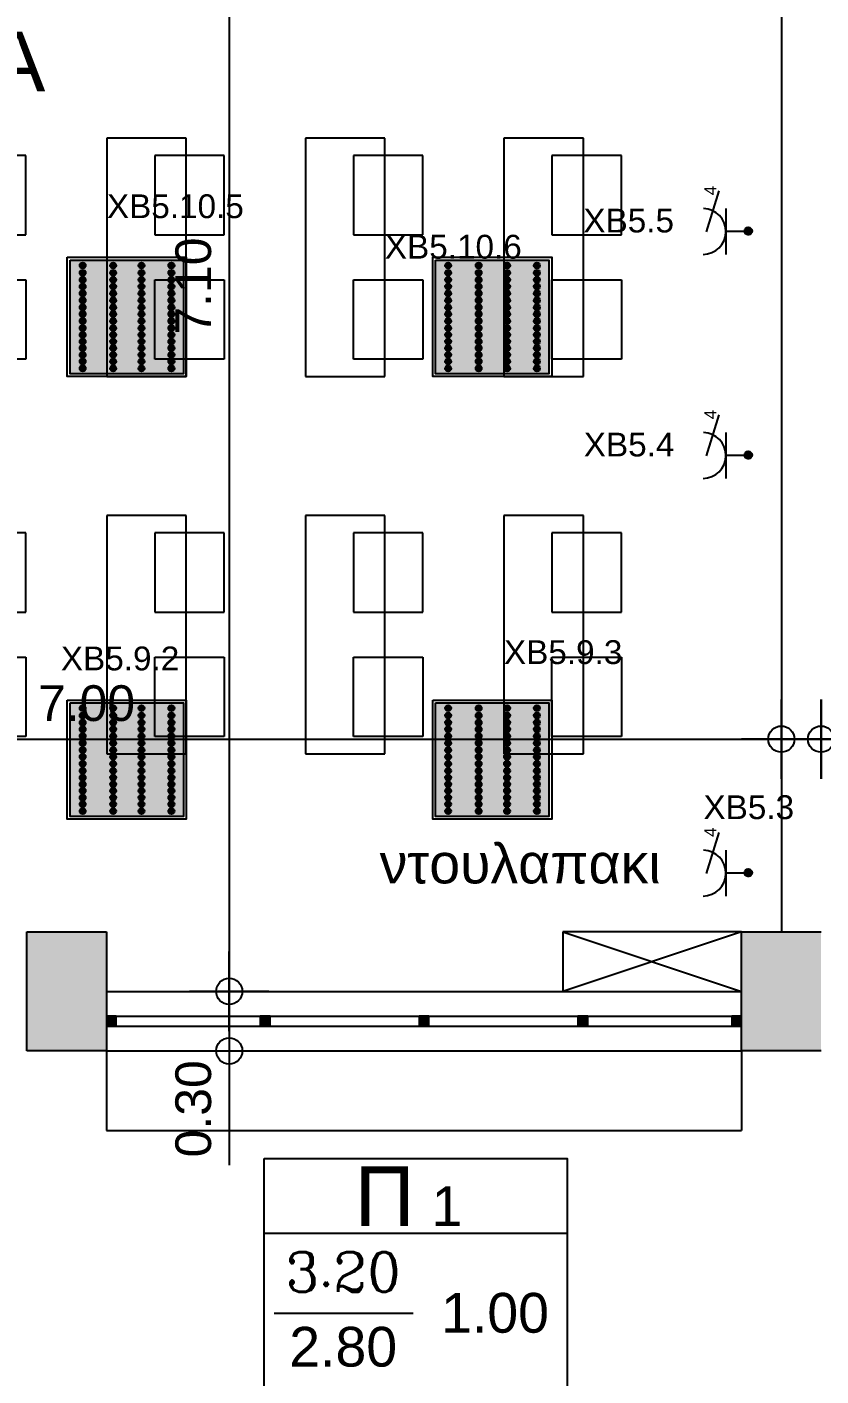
# Model space of a CAD drawing. Header units: metres. Extents: x 0 to 132, y -109 to 310.
# Drawn here: x 22.02 to 26.02, y 172.44 to 179.23 of the extents above; entities that cross this region are included whole.
import ezdxf

# ---------------------------------------------------------------- set-up
doc = ezdxf.new("R2010")
doc.units = ezdxf.units.M
doc.header["$LTSCALE"] = 0.036
doc.layers.get('0').update_dxf_attribs({"color": 252})
doc.layers.get('Defpoints').update_dxf_attribs({"color": 252})
for name, color, linetype in [('arxitektonika', 254, 'Continuous'), ('DIMBLK', 252, 'Continuous'), ('electext', 20, 'Continuous'), ('Epipla', 252, 'Continuous'), ('HLEK-SYMBOL', 3, 'Continuous'), ('HLEK_FL001_SYMBOLS', 230, 'Continuous'), ('mihanologika text', 20, 'Continuous'), ('Parathira', 252, 'Continuous')]:
    doc.layers.add(name, color=color, linetype=linetype)
doc.styles.add('COMU-N', font='arial.ttf')
doc.styles.get("Standard").update_dxf_attribs({"font": 'arial.ttf'})
doc.dimstyles.new('CADWDOT', dxfattribs={"dimscale": 0.1, "dimtxt": 1.8, "dimasz": 0.08, "dimexe": 2, "dimexo": 0, "dimgap": 0.09, "dimtad": 0, "dimrnd": 0.001, "dimzin": 0, "dimdsep": 46, "dimtxsty": 'Standard', "dimblk1": 'ARTDIM', "dimblk2": 'ARTDIM', "dimsah": 1, "dimcen": 0.09, "dimdle": 0.05, "dimse1": 1, "dimse2": 1, "dimadec": 0, "dimazin": 0, "dimtfac": 1, "dimtmove": 0, "dimatfit": 3, "dimldrblk": 'ARTDIM', "dimfxl": 2, "dimtvp": 0.9999, "dimtolj": 1, "dimtzin": 0, "dimarcsym": 0})

# ---------------------------------------------------------------- blocks, each defined once
blk = doc.blocks.new('A$C3D465094')
at = {"layer": 'Parathira'}
for p, q in [((0.175, 0), (0.175, -3.2)), ((0.225, 0), (0.175, 0)), ((0.175, 0), (0.175, -0.05)), ((0.185, 0), (0.185, -0.05)), ((0.195, 0), (0.195, -0.05)), ((0.205, 0), (0.205, -0.05)), ((0.215, 0), (0.215, -0.05)), ((0.225, 0), (0.225, -3.2)), ((0.225, -0.05), (0.225, 0)), ((0.175, -0.05), (0.225, -0.05)), ((0.225, -0.775), (0.175, -0.775)), ((0.175, -0.775), (0.175, -0.825)), ((0.185, -0.775), (0.185, -0.825)), ((0.195, -0.775), (0.195, -0.825)), ((0.205, -0.775), (0.205, -0.825)), ((0.215, -0.775), (0.215, -0.825)), ((0.225, -0.825), (0.225, -0.775)), ((0.175, -0.825), (0.225, -0.825)), ((0.225, -1.575), (0.175, -1.575)), ((0.175, -1.575), (0.175, -1.625)), ((0.175, -1.625), (0.225, -1.625)), ((0.185, -1.575), (0.185, -1.625)), ((0.195, -1.575), (0.195, -1.625)), ((0.205, -1.575), (0.205, -1.625)), ((0.215, -1.575), (0.215, -1.625)), ((0.225, -1.625), (0.225, -1.575)), ((0.225, -2.375), (0.175, -2.375)), ((0.175, -2.375), (0.175, -2.425)), ((0.185, -2.375), (0.185, -2.425)), ((0.195, -2.375), (0.195, -2.425)), ((0.205, -2.375), (0.205, -2.425)), ((0.215, -2.375), (0.215, -2.425)), ((0.225, -2.425), (0.225, -2.375)), ((0.175, -2.425), (0.225, -2.425)), ((0.225, -3.15), (0.175, -3.15)), ((0.175, -3.15), (0.175, -3.2)), ((0.185, -3.15), (0.185, -3.2)), ((0.195, -3.15), (0.195, -3.2)), ((0.205, -3.15), (0.205, -3.2)), ((0.215, -3.15), (0.215, -3.2)), ((0.225, -3.2), (0.225, -3.15)), ((0.175, -3.2), (0.225, -3.2))]:
    blk.add_line(p, q, dxfattribs=at)
blk = doc.blocks.new('A$C5883325D')
at = {"layer": 'Epipla'}
for p, q in [((1.1745, -1.3258), (0.7745, -1.3258)), ((0.7745, -1.3258), (0.7745, -2.5258)), ((1.1745, -2.5258), (1.1745, -1.3258)), ((1.9027, -1.3048), (1.9027, -2.5048)), ((2.3027, -1.3048), (1.9027, -1.3048)), ((2.3027, -2.5048), (2.3027, -1.3048)), ((2.9027, -1.3048), (2.9027, -2.5048)), ((3.3027, -1.3048), (2.9027, -1.3048)), ((3.3027, -2.5048), (3.3027, -1.3048)), ((3.9027, -1.3048), (3.9027, -2.5048)), ((4.3027, -1.3048), (3.9027, -1.3048)), ((4.3027, -2.5048), (4.3027, -1.3048)), ((4.9027, -1.3048), (4.9027, -2.5048)), ((5.3027, -1.3048), (4.9027, -1.3048)), ((5.3027, -2.5048), (5.3027, -1.3048)), ((6.3027, -1.3048), (5.9027, -1.3048)), ((5.9027, -1.3048), (5.9027, -2.5048)), ((6.3027, -2.5048), (6.3027, -1.3048)), ((2.144, -1.3918), (2.144, -1.7918)), ((2.494, -1.3918), (2.144, -1.3918)), ((2.494, -1.7918), (2.494, -1.3918)), ((3.144, -1.3918), (3.144, -1.7918)), ((3.494, -1.3918), (3.144, -1.3918)), ((3.494, -1.7918), (3.494, -1.3918)), ((4.144, -1.3918), (4.144, -1.7918)), ((4.494, -1.3918), (4.144, -1.3918)), ((4.494, -1.7918), (4.494, -1.3918)), ((5.144, -1.3918), (5.144, -1.7918)), ((5.494, -1.3918), (5.144, -1.3918)), ((5.494, -1.7918), (5.494, -1.3918)), ((6.494, -1.3918), (6.144, -1.3918)), ((6.144, -1.3918), (6.144, -1.7918)), ((6.494, -1.7918), (6.494, -1.3918)), ((0.9333, -1.6784), (0.5833, -1.6784)), ((0.5833, -1.6784), (0.5833, -2.0784)), ((0.9333, -2.0784), (0.9333, -1.6784)), ((2.144, -1.7918), (2.494, -1.7918)), ((3.144, -1.7918), (3.494, -1.7918)), ((4.144, -1.7918), (4.494, -1.7918)), ((5.144, -1.7918), (5.494, -1.7918)), ((6.144, -1.7918), (6.494, -1.7918)), ((2.144, -2.0179), (2.494, -2.0179)), ((2.144, -2.4179), (2.144, -2.0179)), ((2.494, -2.0179), (2.494, -2.4179)), ((3.144, -2.0179), (3.494, -2.0179)), ((3.144, -2.4179), (3.144, -2.0179)), ((3.494, -2.0179), (3.494, -2.4179)), ((4.144, -2.0179), (4.494, -2.0179)), ((4.144, -2.4179), (4.144, -2.0179)), ((4.494, -2.0179), (4.494, -2.4179)), ((5.144, -2.0179), (5.494, -2.0179)), ((5.144, -2.4179), (5.144, -2.0179)), ((5.494, -2.0179), (5.494, -2.4179)), ((6.144, -2.4179), (6.144, -2.0179)), ((6.144, -2.0179), (6.494, -2.0179)), ((6.494, -2.0179), (6.494, -2.4179)), ((0.5833, -2.0784), (0.9333, -2.0784)), ((2.494, -2.4179), (2.144, -2.4179)), ((3.494, -2.4179), (3.144, -2.4179)), ((4.494, -2.4179), (4.144, -2.4179)), ((5.494, -2.4179), (5.144, -2.4179)), ((6.494, -2.4179), (6.144, -2.4179)), ((1.9027, -2.5048), (2.3027, -2.5048)), ((2.9027, -2.5048), (3.3027, -2.5048)), ((3.9027, -2.5048), (4.3027, -2.5048)), ((4.9027, -2.5048), (5.3027, -2.5048)), ((5.9027, -2.5048), (6.3027, -2.5048)), ((0.7745, -2.5258), (1.1745, -2.5258)), ((2.3027, -3.2048), (1.9027, -3.2048)), ((1.9027, -3.2048), (1.9027, -4.4048)), ((2.3027, -4.4048), (2.3027, -3.2048)), ((3.3027, -3.2048), (2.9027, -3.2048)), ((2.9027, -3.2048), (2.9027, -4.4048)), ((3.3027, -4.4048), (3.3027, -3.2048)), ((4.3027, -3.2048), (3.9027, -3.2048)), ((3.9027, -3.2048), (3.9027, -4.4048)), ((4.3027, -4.4048), (4.3027, -3.2048)), ((5.3027, -3.2048), (4.9027, -3.2048)), ((4.9027, -3.2048), (4.9027, -4.4048)), ((5.3027, -4.4048), (5.3027, -3.2048)), ((5.9027, -3.2048), (5.9027, -4.4048)), ((6.3027, -3.2048), (5.9027, -3.2048)), ((6.3027, -4.4048), (6.3027, -3.2048)), ((2.494, -3.2918), (2.144, -3.2918)), ((2.144, -3.2918), (2.144, -3.6918)), ((2.494, -3.6918), (2.494, -3.2918)), ((3.494, -3.2918), (3.144, -3.2918)), ((3.144, -3.2918), (3.144, -3.6918)), ((3.494, -3.6918), (3.494, -3.2918)), ((4.494, -3.2918), (4.144, -3.2918)), ((4.144, -3.2918), (4.144, -3.6918)), ((4.494, -3.6918), (4.494, -3.2918)), ((5.494, -3.2918), (5.144, -3.2918)), ((5.144, -3.2918), (5.144, -3.6918)), ((5.494, -3.6918), (5.494, -3.2918)), ((6.144, -3.2918), (6.144, -3.6918)), ((6.494, -3.2918), (6.144, -3.2918)), ((6.494, -3.6918), (6.494, -3.2918)), ((2.144, -3.6918), (2.494, -3.6918)), ((3.144, -3.6918), (3.494, -3.6918)), ((4.144, -3.6918), (4.494, -3.6918)), ((5.144, -3.6918), (5.494, -3.6918)), ((6.144, -3.6918), (6.494, -3.6918)), ((2.144, -4.3179), (2.144, -3.9179)), ((2.144, -3.9179), (2.494, -3.9179)), ((2.494, -3.9179), (2.494, -4.3179)), ((3.144, -4.3179), (3.144, -3.9179)), ((3.144, -3.9179), (3.494, -3.9179)), ((3.494, -3.9179), (3.494, -4.3179)), ((4.144, -4.3179), (4.144, -3.9179)), ((4.144, -3.9179), (4.494, -3.9179)), ((4.494, -3.9179), (4.494, -4.3179)), ((5.144, -4.3179), (5.144, -3.9179)), ((5.144, -3.9179), (5.494, -3.9179)), ((5.494, -3.9179), (5.494, -4.3179)), ((6.144, -3.9179), (6.494, -3.9179)), ((6.144, -4.3179), (6.144, -3.9179)), ((6.494, -3.9179), (6.494, -4.3179)), ((2.494, -4.3179), (2.144, -4.3179)), ((3.494, -4.3179), (3.144, -4.3179)), ((4.494, -4.3179), (4.144, -4.3179)), ((5.494, -4.3179), (5.144, -4.3179)), ((6.494, -4.3179), (6.144, -4.3179)), ((1.9027, -4.4048), (2.3027, -4.4048)), ((2.9027, -4.4048), (3.3027, -4.4048)), ((3.9027, -4.4048), (4.3027, -4.4048)), ((4.9027, -4.4048), (5.3027, -4.4048)), ((5.9027, -4.4048), (6.3027, -4.4048)), ((2.3027, -5.1048), (1.9027, -5.1048)), ((1.9027, -5.1048), (1.9027, -6.3048)), ((2.3027, -6.3048), (2.3027, -5.1048)), ((3.3027, -5.1048), (2.9027, -5.1048)), ((2.9027, -5.1048), (2.9027, -6.3048)), ((3.3027, -6.3048), (3.3027, -5.1048)), ((4.3027, -5.1048), (3.9027, -5.1048)), ((3.9027, -5.1048), (3.9027, -6.3048)), ((4.3027, -6.3048), (4.3027, -5.1048)), ((5.3027, -5.1048), (4.9027, -5.1048)), ((4.9027, -5.1048), (4.9027, -6.3048)), ((5.3027, -6.3048), (5.3027, -5.1048)), ((5.9027, -5.1048), (5.9027, -6.3048)), ((6.3027, -5.1048), (5.9027, -5.1048)), ((6.3027, -6.3048), (6.3027, -5.1048)), ((2.494, -5.1918), (2.144, -5.1918)), ((2.144, -5.1918), (2.144, -5.5918)), ((2.494, -5.5918), (2.494, -5.1918)), ((3.494, -5.1918), (3.144, -5.1918)), ((3.144, -5.1918), (3.144, -5.5918)), ((3.494, -5.5918), (3.494, -5.1918)), ((4.494, -5.1918), (4.144, -5.1918)), ((4.144, -5.1918), (4.144, -5.5918)), ((4.494, -5.5918), (4.494, -5.1918)), ((5.494, -5.1918), (5.144, -5.1918)), ((5.144, -5.1918), (5.144, -5.5918)), ((5.494, -5.5918), (5.494, -5.1918)), ((6.144, -5.1918), (6.144, -5.5918)), ((6.494, -5.1918), (6.144, -5.1918)), ((6.494, -5.5918), (6.494, -5.1918)), ((2.144, -5.5918), (2.494, -5.5918)), ((3.144, -5.5918), (3.494, -5.5918)), ((4.144, -5.5918), (4.494, -5.5918)), ((5.144, -5.5918), (5.494, -5.5918)), ((6.144, -5.5918), (6.494, -5.5918)), ((2.144, -6.2179), (2.144, -5.8179)), ((2.144, -5.8179), (2.494, -5.8179)), ((2.494, -5.8179), (2.494, -6.2179)), ((3.144, -6.2179), (3.144, -5.8179)), ((3.144, -5.8179), (3.494, -5.8179)), ((3.494, -5.8179), (3.494, -6.2179)), ((4.144, -6.2179), (4.144, -5.8179)), ((4.144, -5.8179), (4.494, -5.8179)), ((4.494, -5.8179), (4.494, -6.2179)), ((5.144, -6.2179), (5.144, -5.8179)), ((5.144, -5.8179), (5.494, -5.8179)), ((5.494, -5.8179), (5.494, -6.2179)), ((6.144, -5.8179), (6.494, -5.8179)), ((6.144, -6.2179), (6.144, -5.8179)), ((6.494, -5.8179), (6.494, -6.2179)), ((2.494, -6.2179), (2.144, -6.2179)), ((3.494, -6.2179), (3.144, -6.2179)), ((4.494, -6.2179), (4.144, -6.2179)), ((5.494, -6.2179), (5.144, -6.2179)), ((6.494, -6.2179), (6.144, -6.2179)), ((1.9027, -6.3048), (2.3027, -6.3048)), ((2.9027, -6.3048), (3.3027, -6.3048)), ((3.9027, -6.3048), (4.3027, -6.3048)), ((4.9027, -6.3048), (5.3027, -6.3048)), ((5.9027, -6.3048), (6.3027, -6.3048))]:
    blk.add_line(p, q, dxfattribs=at)
blk = doc.blocks.new('ARTDIM')
at = {"layer": 'DIMBLK'}
for p, q in [((0, -24.9975), (0, 24.9975)), ((-24.9975, 0), (24.9975, 0))]:
    blk.add_line(p, q, dxfattribs=at)
blk.add_circle((0, 0), 8.25, dxfattribs=at)
blk = doc.blocks.new('*D711')
at = {"layer": 'arxitektonika', "color": 0, "lineweight": -2}
blk.add_line((23.0369, 181.4645), (23.0369, 174.3805), dxfattribs=at)
at = {"layer": 'Defpoints', "color": 0, "transparency": 16777216}
for p in [(23.4782, 181.4725), (23.0369, 174.3725), (23.4782, 174.3725)]:
    blk.add_point(p, dxfattribs=at)
at = {"layer": 'arxitektonika', "color": 0, "lineweight": -2, "xscale": 0.008, "yscale": 0.008, "zscale": 0.008}
for p, rotation in [((23.0369, 181.4725), 90), ((23.0369, 174.3725), 270)]:
    blk.add_blockref('ARTDIM', p, dxfattribs=dict(at, rotation=rotation))
at = {"layer": 'arxitektonika', "color": 0, "insert": (22.8569, 177.9225), "char_height": 0.18, "attachment_point": 5, "rotation": 90}
blk.add_mtext('\\A1;7.10', dxfattribs=at)
blk = doc.blocks.new('*D712')
at = {"layer": 'arxitektonika', "color": 0, "lineweight": -2}
for p, q in [((23.0369, 174.3645), (23.0369, 174.0805)), ((23.0369, 174.0725), (23.0369, 173.4979))]:
    blk.add_line(p, q, dxfattribs=at)
at = {"layer": 'Defpoints', "color": 0, "transparency": 16777216}
for p in [(22.2532, 174.3725), (22.2532, 174.0725), (23.0369, 174.0725)]:
    blk.add_point(p, dxfattribs=at)
at = {"layer": 'arxitektonika', "color": 0, "lineweight": -2, "xscale": 0.008, "yscale": 0.008, "zscale": 0.008}
for p, rotation in [((23.0369, 174.3725), 90), ((23.0369, 174.0725), 270)]:
    blk.add_blockref('ARTDIM', p, dxfattribs=dict(at, rotation=rotation))
at = {"layer": 'arxitektonika', "color": 0, "insert": (22.8569, 173.7812), "char_height": 0.18, "attachment_point": 5, "rotation": 90}
blk.add_mtext('\\A1;0.30', dxfattribs=at)
blk = doc.blocks.new('*D719')
at = {"layer": 'arxitektonika', "color": 0, "lineweight": -2}
blk.add_line((18.8262, 175.642), (25.8102, 175.642), dxfattribs=at)
at = {"layer": 'Defpoints', "color": 0, "transparency": 16777216}
for p in [(18.8182, 177.5725), (25.8182, 177.5725), (25.8182, 175.642)]:
    blk.add_point(p, dxfattribs=at)
at = {"layer": 'arxitektonika', "color": 0, "lineweight": -2, "xscale": 0.008, "yscale": 0.008, "zscale": 0.008, "rotation": 180}
blk.add_blockref('ARTDIM', (18.8182, 175.642), dxfattribs=at)
at = {"layer": 'arxitektonika', "color": 0, "lineweight": -2, "xscale": 0.008, "yscale": 0.008, "zscale": 0.008}
blk.add_blockref('ARTDIM', (25.8182, 175.642), dxfattribs=at)
at = {"layer": 'arxitektonika', "color": 0, "insert": (22.3182, 175.822), "char_height": 0.18, "attachment_point": 5}
blk.add_mtext('\\A1;7.00', dxfattribs=at)
blk = doc.blocks.new('*D720')
at = {"layer": 'arxitektonika', "color": 0, "lineweight": -2}
for p, q in [((25.8262, 175.642), (26.0102, 175.642)), ((26.0182, 175.642), (26.5927, 175.642))]:
    blk.add_line(p, q, dxfattribs=at)
at = {"layer": 'Defpoints', "color": 0, "transparency": 16777216}
for p in [(25.8182, 177.9548), (26.0182, 177.9548), (26.0182, 175.642)]:
    blk.add_point(p, dxfattribs=at)
at = {"layer": 'arxitektonika', "color": 0, "lineweight": -2, "xscale": 0.008, "yscale": 0.008, "zscale": 0.008, "rotation": 180}
blk.add_blockref('ARTDIM', (25.8182, 175.642), dxfattribs=at)
at = {"layer": 'arxitektonika', "color": 0, "lineweight": -2, "xscale": 0.008, "yscale": 0.008, "zscale": 0.008}
blk.add_blockref('ARTDIM', (26.0182, 175.642), dxfattribs=at)
at = {"layer": 'arxitektonika', "color": 0, "insert": (26.3095, 175.822), "char_height": 0.18, "attachment_point": 5}
blk.add_mtext('\\A1;0.20', dxfattribs=at)
blk = doc.blocks.new('*D721')
at = {"layer": 'arxitektonika', "color": 0, "lineweight": -2}
blk.add_line((26.0262, 175.642), (32.9602, 175.642), dxfattribs=at)
at = {"layer": 'Defpoints', "color": 0, "transparency": 16777216}
for p in [(32.9682, 175.642), (26.0182, 174.6725), (32.9682, 174.6725)]:
    blk.add_point(p, dxfattribs=at)
at = {"layer": 'arxitektonika', "color": 0, "lineweight": -2, "xscale": 0.008, "yscale": 0.008, "zscale": 0.008, "rotation": 180}
blk.add_blockref('ARTDIM', (26.0182, 175.642), dxfattribs=at)
at = {"layer": 'arxitektonika', "color": 0, "lineweight": -2, "xscale": 0.008, "yscale": 0.008, "zscale": 0.008}
blk.add_blockref('ARTDIM', (32.9682, 175.642), dxfattribs=at)
at = {"layer": 'arxitektonika', "color": 0, "insert": (29.4932, 175.822), "char_height": 0.18, "attachment_point": 5}
blk.add_mtext('\\A1;6.95', dxfattribs=at)
blk = doc.blocks.new('gJ6_a14')
at = {"linetype": 'Continuous'}
for p, q in [((-0.1176, 0.1119), (0.113, 0.1119)), ((0, 0.1119), (0, 0))]:
    blk.add_line(p, q, dxfattribs=at)
blk.add_arc((-0.0023, 0.2279), 0.1153, 180, 358.95657, dxfattribs=at)
blk = doc.blocks.new('*X789')
at = {"color": 0}
for p, q in [((15.598, 2.587), (15.737, 2.727)), ((15.598, 2.622), (15.702, 2.727)), ((15.601, 2.607), (15.609, 2.616)), ((15.604, 2.646), (15.605, 2.647)), ((15.605, 2.559), (15.765, 2.719)), ((15.609, 2.652), (15.618, 2.66)), ((15.614, 2.621), (15.623, 2.63)), ((15.617, 2.536), (15.789, 2.707)), ((15.623, 2.665), (15.631, 2.674)), ((15.627, 2.634), (15.636, 2.643)), ((15.631, 2.603), (15.64, 2.612)), ((15.633, 2.516), (15.808, 2.691)), ((15.636, 2.678), (15.645, 2.687)), ((15.64, 2.647), (15.649, 2.656)), ((15.645, 2.616), (15.654, 2.625)), ((15.649, 2.691), (15.658, 2.7)), ((15.653, 2.501), (15.824, 2.672)), ((15.654, 2.66), (15.662, 2.669)), ((15.658, 2.63), (15.667, 2.638)), ((15.662, 2.705), (15.671, 2.714)), ((15.667, 2.674), (15.676, 2.683)), ((15.671, 2.643), (15.68, 2.652)), ((15.676, 2.718), (15.678, 2.721)), ((15.676, 2.489), (15.836, 2.648)), ((15.676, 2.612), (15.685, 2.621)), ((15.68, 2.687), (15.689, 2.696)), ((15.685, 2.656), (15.693, 2.665)), ((15.689, 2.625), (15.698, 2.634)), ((15.693, 2.7), (15.702, 2.709)), ((15.698, 2.669), (15.707, 2.678)), ((15.702, 2.638), (15.711, 2.647)), ((15.705, 2.482), (15.843, 2.62)), ((15.707, 2.714), (15.715, 2.722)), ((15.707, 2.607), (15.715, 2.616)), ((15.711, 2.683), (15.72, 2.691)), ((15.715, 2.652), (15.724, 2.66)), ((15.72, 2.727), (15.721, 2.728)), ((15.72, 2.621), (15.729, 2.63)), ((15.724, 2.696), (15.733, 2.705)), ((15.729, 2.665), (15.738, 2.674)), ((15.733, 2.634), (15.742, 2.643)), ((15.738, 2.709), (15.746, 2.718)), ((15.738, 2.603), (15.746, 2.612)), ((15.742, 2.678), (15.751, 2.687)), ((15.746, 2.647), (15.755, 2.656)), ((15.751, 2.722), (15.752, 2.724)), ((15.751, 2.616), (15.76, 2.625)), ((15.755, 2.691), (15.764, 2.7)), ((15.76, 2.66), (15.768, 2.669)), ((15.764, 2.63), (15.773, 2.638)), ((15.768, 2.705), (15.777, 2.714)), ((15.773, 2.674), (15.782, 2.683)), ((15.777, 2.643), (15.786, 2.652)), ((15.782, 2.612), (15.791, 2.621)), ((15.786, 2.687), (15.795, 2.696)), ((15.791, 2.656), (15.799, 2.665)), ((15.795, 2.625), (15.804, 2.634)), ((15.804, 2.669), (15.813, 2.678)), ((15.808, 2.638), (15.817, 2.647)), ((15.813, 2.607), (15.822, 2.616)), ((15.822, 2.652), (15.83, 2.66)), ((15.826, 2.621), (15.835, 2.63)), ((15.839, 2.634), (15.84, 2.635)), ((15.605, 2.577), (15.614, 2.585)), ((15.611, 2.547), (15.618, 2.554)), ((15.618, 2.59), (15.627, 2.599)), ((15.623, 2.559), (15.631, 2.568)), ((15.627, 2.528), (15.636, 2.537)), ((15.636, 2.572), (15.645, 2.581)), ((15.64, 2.541), (15.649, 2.55)), ((15.645, 2.51), (15.654, 2.519)), ((15.649, 2.585), (15.658, 2.594)), ((15.654, 2.554), (15.662, 2.563)), ((15.658, 2.523), (15.667, 2.532)), ((15.662, 2.599), (15.671, 2.607)), ((15.664, 2.494), (15.671, 2.501)), ((15.667, 2.568), (15.676, 2.577)), ((15.671, 2.537), (15.68, 2.546)), ((15.676, 2.506), (15.685, 2.515)), ((15.68, 2.581), (15.689, 2.59)), ((15.685, 2.55), (15.693, 2.559)), ((15.689, 2.519), (15.698, 2.528)), ((15.693, 2.594), (15.702, 2.603)), ((15.693, 2.488), (15.702, 2.497)), ((15.698, 2.563), (15.707, 2.572)), ((15.702, 2.532), (15.711, 2.541)), ((15.707, 2.501), (15.715, 2.51)), ((15.711, 2.577), (15.72, 2.585)), ((15.715, 2.546), (15.724, 2.554)), ((15.72, 2.515), (15.729, 2.523)), ((15.724, 2.59), (15.733, 2.599)), ((15.724, 2.484), (15.733, 2.493)), ((15.729, 2.559), (15.738, 2.568)), ((15.733, 2.528), (15.742, 2.537)), ((15.738, 2.497), (15.746, 2.506)), ((15.741, 2.482), (15.842, 2.584)), ((15.742, 2.572), (15.751, 2.581)), ((15.746, 2.541), (15.755, 2.55)), ((15.751, 2.51), (15.76, 2.519)), ((15.755, 2.585), (15.764, 2.594)), ((15.76, 2.554), (15.768, 2.563)), ((15.764, 2.523), (15.773, 2.532)), ((15.768, 2.599), (15.777, 2.607)), ((15.768, 2.493), (15.777, 2.501)), ((15.773, 2.568), (15.782, 2.577)), ((15.777, 2.537), (15.786, 2.546)), ((15.782, 2.506), (15.791, 2.515)), ((15.786, 2.581), (15.795, 2.59)), ((15.791, 2.55), (15.799, 2.559)), ((15.795, 2.519), (15.804, 2.528)), ((15.799, 2.594), (15.808, 2.603)), ((15.804, 2.563), (15.813, 2.572)), ((15.808, 2.532), (15.817, 2.541)), ((15.817, 2.577), (15.826, 2.585)), ((15.822, 2.546), (15.83, 2.554)), ((15.83, 2.59), (15.839, 2.599)), ((15.835, 2.559), (15.835, 2.56)), ((15.844, 2.603), (15.844, 2.603))]:
    blk.add_line(p, q, dxfattribs=at)
blk = doc.blocks.new('GJ6_A78')
at = {"layer": 'HLEK-SYMBOL', "color": 0, "linetype": 'Continuous'}
blk.add_circle((0, 0), 0.0989, dxfattribs=at)
at = {"layer": 'HLEK-SYMBOL', "color": 0, "xscale": 0.8, "yscale": 0.8, "zscale": 0.8}
blk.add_blockref('*X789', (-12.576, -2.084), dxfattribs=at)
blk = doc.blocks.new('priza')
at = {"layer": 'HLEK_FL001_SYMBOLS', "rotation": 180}
blk.add_blockref('gJ6_a14', (87.4, -100.4952), dxfattribs=at)
at = {"layer": 'HLEK_FL001_SYMBOLS', "xscale": 0.1951472641207488, "yscale": 0.1951472641207488, "zscale": 0.1951472641207488}
blk.add_blockref('GJ6_A78', (87.4, -100.4953), dxfattribs=at)
blk = doc.blocks.new('priza tetrapli')
at = {"layer": 'HLEK_FL001_SYMBOLS', "ltscale": 5}
blk.add_line((444.1264, -18.901), (444.3314, -18.9664), dxfattribs=at)
at = {"layer": 'HLEK_FL001_SYMBOLS', "rotation": 180}
blk.add_blockref('priza', (531.5297, -119.6074), dxfattribs=at)
at = {"layer": 'HLEK_FL001_SYMBOLS', "ltscale": 5}
blk.add_text('4', height=0.06, dxfattribs=at).set_placement((444.3099, -18.9515))
blk = doc.blocks.new('panel led 4x16W 60x60cm acrylic')
at = {"layer": 'HLEK_FL001_SYMBOLS', "linetype": 'Continuous', "lineweight": 0}
h = blk.add_hatch(color=201, dxfattribs=at)
h.dxf.hatch_style = 1
h.paths.add_polyline_path([(45.4184, 65.5575), (45.4184, 64.9863), (45.9896, 64.9863), (45.9896, 65.5575)])
h.paths.add_polyline_path([(45.6208, 65.3554, -1), (45.6508, 65.3554, -1)], flags=16)
h.paths.add_polyline_path([(45.6208, 65.3904, -1), (45.6508, 65.3904, -1)], flags=16)
h.paths.add_polyline_path([(45.7936, 65.3554, -1), (45.7636, 65.3554, -1)], flags=16)
h.paths.add_polyline_path([(45.7636, 65.3904, -1), (45.7936, 65.3904, -1)], flags=16)
h.paths.add_polyline_path([(45.6508, 65.3202, -1), (45.6208, 65.3202, -1)], flags=16)
h.paths.add_polyline_path([(45.7936, 65.3202, -1), (45.7636, 65.3202, -1)], flags=16)
h.paths.add_polyline_path([(45.6208, 65.4249, -1), (45.6508, 65.4249, -1)], flags=16)
h.paths.add_polyline_path([(45.7636, 65.4249, -1), (45.7936, 65.4249, -1)], flags=16)
h.paths.add_polyline_path([(45.6508, 65.2864, -1), (45.6208, 65.2864, -1)], flags=16)
h.paths.add_polyline_path([(45.7936, 65.2864, -1), (45.7636, 65.2864, -1)], flags=16)
h.paths.add_polyline_path([(45.6208, 65.4586, -1), (45.6508, 65.4586, -1)], flags=16)
h.paths.add_polyline_path([(45.7636, 65.4586, -1), (45.7936, 65.4586, -1)], flags=16)
h.paths.add_polyline_path([(45.6508, 65.2511, -1), (45.6208, 65.2511, -1)], flags=16)
h.paths.add_polyline_path([(45.7936, 65.2511, -1), (45.7636, 65.2511, -1)], flags=16)
h.paths.add_polyline_path([(45.6208, 65.4943, -1), (45.6508, 65.4943, -1)], flags=16)
h.paths.add_polyline_path([(45.7636, 65.4943, -1), (45.7936, 65.4943, -1)], flags=16)
h.paths.add_polyline_path([(45.6508, 65.2158, -1), (45.6208, 65.2158, -1)], flags=16)
h.paths.add_polyline_path([(45.7936, 65.2158, -1), (45.7636, 65.2158, -1)], flags=16)
h.paths.add_polyline_path([(45.6208, 65.531, -1), (45.6508, 65.531, -1)], flags=16)
h.paths.add_polyline_path([(45.7636, 65.531, -1), (45.7936, 65.531, -1)], flags=16)
h.paths.add_polyline_path([(45.6508, 65.1817, -1), (45.6208, 65.1817, -1)], flags=16)
h.paths.add_polyline_path([(45.7936, 65.1817, -1), (45.7636, 65.1817, -1)], flags=16)
h.paths.add_polyline_path([(45.4672, 65.3554, -1), (45.4972, 65.3554, -1)], flags=16)
h.paths.add_polyline_path([(45.4672, 65.3904, -1), (45.4972, 65.3904, -1)], flags=16)
h.paths.add_polyline_path([(45.4972, 65.3202, -1), (45.4672, 65.3202, -1)], flags=16)
h.paths.add_polyline_path([(45.6508, 65.1482, -1), (45.6208, 65.1482, -1)], flags=16)
h.paths.add_polyline_path([(45.9441, 65.3554, -1), (45.9141, 65.3554, -1)], flags=16)
h.paths.add_polyline_path([(45.9441, 65.3904, -1), (45.9141, 65.3904, -1)], flags=16)
h.paths.add_polyline_path([(45.7936, 65.1482, -1), (45.7636, 65.1482, -1)], flags=16)
h.paths.add_polyline_path([(45.4672, 65.4249, -1), (45.4972, 65.4249, -1)], flags=16)
h.paths.add_polyline_path([(45.9441, 65.3202, -1), (45.9141, 65.3202, -1)], flags=16)
h.paths.add_polyline_path([(45.4972, 65.2864, -1), (45.4672, 65.2864, -1)], flags=16)
h.paths.add_polyline_path([(45.9141, 65.4249, -1), (45.9441, 65.4249, -1)], flags=16)
h.paths.add_polyline_path([(45.9441, 65.2864, -1), (45.9141, 65.2864, -1)], flags=16)
h.paths.add_polyline_path([(45.4672, 65.4586, -1), (45.4972, 65.4586, -1)], flags=16)
h.paths.add_polyline_path([(45.9141, 65.4586, -1), (45.9441, 65.4586, -1)], flags=16)
h.paths.add_polyline_path([(45.4972, 65.2511, -1), (45.4672, 65.2511, -1)], flags=16)
h.paths.add_polyline_path([(45.9441, 65.2511, -1), (45.9141, 65.2511, -1)], flags=16)
h.paths.add_polyline_path([(45.4672, 65.4943, -1), (45.4972, 65.4943, -1)], flags=16)
h.paths.add_polyline_path([(45.6508, 65.1152, -1), (45.6208, 65.1152, -1)], flags=16)
h.paths.add_polyline_path([(45.7936, 65.1152, -1), (45.7636, 65.1152, -1)], flags=16)
h.paths.add_polyline_path([(45.9141, 65.4943, -1), (45.9441, 65.4943, -1)], flags=16)
h.paths.add_polyline_path([(45.4972, 65.2158, -1), (45.4672, 65.2158, -1)], flags=16)
h.paths.add_polyline_path([(45.9441, 65.2158, -1), (45.9141, 65.2158, -1)], flags=16)
h.paths.add_polyline_path([(45.4672, 65.531, -1), (45.4972, 65.531, -1)], flags=16)
h.paths.add_polyline_path([(45.9141, 65.531, -1), (45.9441, 65.531, -1)], flags=16)
h.paths.add_polyline_path([(45.4972, 65.1817, -1), (45.4672, 65.1817, -1)], flags=16)
h.paths.add_polyline_path([(45.9441, 65.1817, -1), (45.9141, 65.1817, -1)], flags=16)
h.paths.add_polyline_path([(45.6508, 65.0811, -1), (45.6208, 65.0811, -1)], flags=16)
h.paths.add_polyline_path([(45.7936, 65.0811, -1), (45.7636, 65.0811, -1)], flags=16)
h.paths.add_polyline_path([(45.4972, 65.1482, -1), (45.4672, 65.1482, -1)], flags=16)
h.paths.add_polyline_path([(45.9441, 65.1482, -1), (45.9141, 65.1482, -1)], flags=16)
h.paths.add_polyline_path([(45.6508, 65.048, -1), (45.6208, 65.048, -1)], flags=16)
h.paths.add_polyline_path([(45.7936, 65.048, -1), (45.7636, 65.048, -1)], flags=16)
h.paths.add_polyline_path([(45.4972, 65.1152, -1), (45.4672, 65.1152, -1)], flags=16)
h.paths.add_polyline_path([(45.9441, 65.1152, -1), (45.9141, 65.1152, -1)], flags=16)
h.paths.add_polyline_path([(45.6508, 65.0128, -1), (45.6208, 65.0128, -1)], flags=16)
h.paths.add_polyline_path([(45.4972, 65.0811, -1), (45.4672, 65.0811, -1)], flags=16)
h.paths.add_polyline_path([(45.7936, 65.0128, -1), (45.7636, 65.0128, -1)], flags=16)
h.paths.add_polyline_path([(45.9441, 65.0811, -1), (45.9141, 65.0811, -1)], flags=16)
h.paths.add_polyline_path([(45.4972, 65.048, -1), (45.4672, 65.048, -1)], flags=16)
h.paths.add_polyline_path([(45.9441, 65.048, -1), (45.9141, 65.048, -1)], flags=16)
h.paths.add_polyline_path([(45.4972, 65.0128, -1), (45.4672, 65.0128, -1)], flags=16)
h.paths.add_polyline_path([(45.9441, 65.0128, -1), (45.9141, 65.0128, -1)], flags=16)
h = blk.add_hatch(color=11, dxfattribs=at)
h.dxf.hatch_style = 1
h.paths.add_polyline_path([(45.4972, 65.531, 1), (45.4672, 65.531, 1)])
h = blk.add_hatch(color=11, dxfattribs=at)
h.dxf.hatch_style = 1
h.paths.add_polyline_path([(45.6508, 65.531, 1), (45.6208, 65.531, 1)])
h = blk.add_hatch(color=11, dxfattribs=at)
h.dxf.hatch_style = 1
h.paths.add_polyline_path([(45.7936, 65.531, 1), (45.7636, 65.531, 1)])
h = blk.add_hatch(color=11, dxfattribs=at)
h.dxf.hatch_style = 1
h.paths.add_polyline_path([(45.9441, 65.531, 1), (45.9141, 65.531, 1)])
h = blk.add_hatch(color=11, dxfattribs=at)
h.dxf.hatch_style = 1
h.paths.add_polyline_path([(45.4972, 65.4943, 1), (45.4672, 65.4943, 1)])
h = blk.add_hatch(color=11, dxfattribs=at)
h.dxf.hatch_style = 1
h.paths.add_polyline_path([(45.4972, 65.4586, 1), (45.4672, 65.4586, 1)])
h = blk.add_hatch(color=11, dxfattribs=at)
h.dxf.hatch_style = 1
h.paths.add_polyline_path([(45.6508, 65.4943, 1), (45.6208, 65.4943, 1)])
h = blk.add_hatch(color=11, dxfattribs=at)
h.dxf.hatch_style = 1
h.paths.add_polyline_path([(45.6508, 65.4586, 1), (45.6208, 65.4586, 1)])
h = blk.add_hatch(color=11, dxfattribs=at)
h.dxf.hatch_style = 1
h.paths.add_polyline_path([(45.7936, 65.4943, 1), (45.7636, 65.4943, 1)])
h = blk.add_hatch(color=11, dxfattribs=at)
h.dxf.hatch_style = 1
h.paths.add_polyline_path([(45.7936, 65.4586, 1), (45.7636, 65.4586, 1)])
h = blk.add_hatch(color=11, dxfattribs=at)
h.dxf.hatch_style = 1
h.paths.add_polyline_path([(45.9441, 65.4943, 1), (45.9141, 65.4943, 1)])
h = blk.add_hatch(color=11, dxfattribs=at)
h.dxf.hatch_style = 1
h.paths.add_polyline_path([(45.9441, 65.4586, 1), (45.9141, 65.4586, 1)])
h = blk.add_hatch(color=11, dxfattribs=at)
h.dxf.hatch_style = 1
h.paths.add_polyline_path([(45.4972, 65.4249, 1), (45.4672, 65.4249, 1)])
h = blk.add_hatch(color=11, dxfattribs=at)
h.dxf.hatch_style = 1
h.paths.add_polyline_path([(45.4972, 65.3904, 1), (45.4672, 65.3904, 1)])
h = blk.add_hatch(color=11, dxfattribs=at)
h.dxf.hatch_style = 1
h.paths.add_polyline_path([(45.6508, 65.4249, 1), (45.6208, 65.4249, 1)])
h = blk.add_hatch(color=11, dxfattribs=at)
h.dxf.hatch_style = 1
h.paths.add_polyline_path([(45.6508, 65.3904, 1), (45.6208, 65.3904, 1)])
h = blk.add_hatch(color=11, dxfattribs=at)
h.dxf.hatch_style = 1
h.paths.add_polyline_path([(45.7936, 65.4249, 1), (45.7636, 65.4249, 1)])
h = blk.add_hatch(color=11, dxfattribs=at)
h.dxf.hatch_style = 1
h.paths.add_polyline_path([(45.7936, 65.3904, 1), (45.7636, 65.3904, 1)])
h = blk.add_hatch(color=11, dxfattribs=at)
h.dxf.hatch_style = 1
h.paths.add_polyline_path([(45.9441, 65.4249, 1), (45.9141, 65.4249, 1)])
h = blk.add_hatch(color=11, dxfattribs=at)
h.dxf.hatch_style = 1
h.paths.add_polyline_path([(45.9441, 65.3904, 1), (45.9141, 65.3904, 1)])
h = blk.add_hatch(color=11, dxfattribs=at)
h.dxf.hatch_style = 1
h.paths.add_polyline_path([(45.4972, 65.3554, 1), (45.4672, 65.3554, 1)])
h = blk.add_hatch(color=11, dxfattribs=at)
h.dxf.hatch_style = 1
h.paths.add_polyline_path([(45.4972, 65.3202, 1), (45.4672, 65.3202, 1)])
h = blk.add_hatch(color=11, dxfattribs=at)
h.dxf.hatch_style = 1
h.paths.add_polyline_path([(45.6508, 65.3554, 1), (45.6208, 65.3554, 1)])
h = blk.add_hatch(color=11, dxfattribs=at)
h.dxf.hatch_style = 1
h.paths.add_polyline_path([(45.6508, 65.3202, 1), (45.6208, 65.3202, 1)])
h = blk.add_hatch(color=11, dxfattribs=at)
h.dxf.hatch_style = 1
h.paths.add_polyline_path([(45.7936, 65.3554, 1), (45.7636, 65.3554, 1)])
h = blk.add_hatch(color=11, dxfattribs=at)
h.dxf.hatch_style = 1
h.paths.add_polyline_path([(45.7936, 65.3202, 1), (45.7636, 65.3202, 1)])
h = blk.add_hatch(color=11, dxfattribs=at)
h.dxf.hatch_style = 1
h.paths.add_polyline_path([(45.9441, 65.3554, 1), (45.9141, 65.3554, 1)])
h = blk.add_hatch(color=11, dxfattribs=at)
h.dxf.hatch_style = 1
h.paths.add_polyline_path([(45.9441, 65.3202, 1), (45.9141, 65.3202, 1)])
h = blk.add_hatch(color=11, dxfattribs=at)
h.dxf.hatch_style = 1
h.paths.add_polyline_path([(45.4972, 65.2864, 1), (45.4672, 65.2864, 1)])
h = blk.add_hatch(color=11, dxfattribs=at)
h.dxf.hatch_style = 1
h.paths.add_polyline_path([(45.4972, 65.2511, 1), (45.4672, 65.2511, 1)])
h = blk.add_hatch(color=11, dxfattribs=at)
h.dxf.hatch_style = 1
h.paths.add_polyline_path([(45.6508, 65.2864, 1), (45.6208, 65.2864, 1)])
h = blk.add_hatch(color=11, dxfattribs=at)
h.dxf.hatch_style = 1
h.paths.add_polyline_path([(45.6508, 65.2511, 1), (45.6208, 65.2511, 1)])
h = blk.add_hatch(color=11, dxfattribs=at)
h.dxf.hatch_style = 1
h.paths.add_polyline_path([(45.7936, 65.2864, 1), (45.7636, 65.2864, 1)])
h = blk.add_hatch(color=11, dxfattribs=at)
h.dxf.hatch_style = 1
h.paths.add_polyline_path([(45.7936, 65.2511, 1), (45.7636, 65.2511, 1)])
h = blk.add_hatch(color=11, dxfattribs=at)
h.dxf.hatch_style = 1
h.paths.add_polyline_path([(45.9441, 65.2864, 1), (45.9141, 65.2864, 1)])
h = blk.add_hatch(color=11, dxfattribs=at)
h.dxf.hatch_style = 1
h.paths.add_polyline_path([(45.9441, 65.2511, 1), (45.9141, 65.2511, 1)])
h = blk.add_hatch(color=11, dxfattribs=at)
h.dxf.hatch_style = 1
h.paths.add_polyline_path([(45.4972, 65.2158, 1), (45.4672, 65.2158, 1)])
h = blk.add_hatch(color=11, dxfattribs=at)
h.dxf.hatch_style = 1
h.paths.add_polyline_path([(45.4972, 65.1817, 1), (45.4672, 65.1817, 1)])
h = blk.add_hatch(color=11, dxfattribs=at)
h.dxf.hatch_style = 1
h.paths.add_polyline_path([(45.6508, 65.2158, 1), (45.6208, 65.2158, 1)])
h = blk.add_hatch(color=11, dxfattribs=at)
h.dxf.hatch_style = 1
h.paths.add_polyline_path([(45.6508, 65.1817, 1), (45.6208, 65.1817, 1)])
h = blk.add_hatch(color=11, dxfattribs=at)
h.dxf.hatch_style = 1
h.paths.add_polyline_path([(45.7936, 65.2158, 1), (45.7636, 65.2158, 1)])
h = blk.add_hatch(color=11, dxfattribs=at)
h.dxf.hatch_style = 1
h.paths.add_polyline_path([(45.7936, 65.1817, 1), (45.7636, 65.1817, 1)])
h = blk.add_hatch(color=11, dxfattribs=at)
h.dxf.hatch_style = 1
h.paths.add_polyline_path([(45.9441, 65.2158, 1), (45.9141, 65.2158, 1)])
h = blk.add_hatch(color=11, dxfattribs=at)
h.dxf.hatch_style = 1
h.paths.add_polyline_path([(45.9441, 65.1817, 1), (45.9141, 65.1817, 1)])
h = blk.add_hatch(color=11, dxfattribs=at)
h.dxf.hatch_style = 1
h.paths.add_polyline_path([(45.4972, 65.1482, 1), (45.4672, 65.1482, 1)])
h = blk.add_hatch(color=11, dxfattribs=at)
h.dxf.hatch_style = 1
h.paths.add_polyline_path([(45.4972, 65.1152, 1), (45.4672, 65.1152, 1)])
h = blk.add_hatch(color=11, dxfattribs=at)
h.dxf.hatch_style = 1
h.paths.add_polyline_path([(45.6508, 65.1482, 1), (45.6208, 65.1482, 1)])
h = blk.add_hatch(color=11, dxfattribs=at)
h.dxf.hatch_style = 1
h.paths.add_polyline_path([(45.6508, 65.1152, 1), (45.6208, 65.1152, 1)])
h = blk.add_hatch(color=11, dxfattribs=at)
h.dxf.hatch_style = 1
h.paths.add_polyline_path([(45.7936, 65.1482, 1), (45.7636, 65.1482, 1)])
h = blk.add_hatch(color=11, dxfattribs=at)
h.dxf.hatch_style = 1
h.paths.add_polyline_path([(45.7936, 65.1152, 1), (45.7636, 65.1152, 1)])
h = blk.add_hatch(color=11, dxfattribs=at)
h.dxf.hatch_style = 1
h.paths.add_polyline_path([(45.9441, 65.1482, 1), (45.9141, 65.1482, 1)])
h = blk.add_hatch(color=11, dxfattribs=at)
h.dxf.hatch_style = 1
h.paths.add_polyline_path([(45.9441, 65.1152, 1), (45.9141, 65.1152, 1)])
h = blk.add_hatch(color=11, dxfattribs=at)
h.dxf.hatch_style = 1
h.paths.add_polyline_path([(45.4972, 65.0811, 1), (45.4672, 65.0811, 1)])
h = blk.add_hatch(color=11, dxfattribs=at)
h.dxf.hatch_style = 1
h.paths.add_polyline_path([(45.4972, 65.048, 1), (45.4672, 65.048, 1)])
h = blk.add_hatch(color=11, dxfattribs=at)
h.dxf.hatch_style = 1
h.paths.add_polyline_path([(45.6508, 65.0811, 1), (45.6208, 65.0811, 1)])
h = blk.add_hatch(color=11, dxfattribs=at)
h.dxf.hatch_style = 1
h.paths.add_polyline_path([(45.6508, 65.048, 1), (45.6208, 65.048, 1)])
h = blk.add_hatch(color=11, dxfattribs=at)
h.dxf.hatch_style = 1
h.paths.add_polyline_path([(45.7936, 65.0811, 1), (45.7636, 65.0811, 1)])
h = blk.add_hatch(color=11, dxfattribs=at)
h.dxf.hatch_style = 1
h.paths.add_polyline_path([(45.7936, 65.048, 1), (45.7636, 65.048, 1)])
h = blk.add_hatch(color=11, dxfattribs=at)
h.dxf.hatch_style = 1
h.paths.add_polyline_path([(45.9441, 65.0811, 1), (45.9141, 65.0811, 1)])
h = blk.add_hatch(color=11, dxfattribs=at)
h.dxf.hatch_style = 1
h.paths.add_polyline_path([(45.9441, 65.048, 1), (45.9141, 65.048, 1)])
h = blk.add_hatch(color=11, dxfattribs=at)
h.dxf.hatch_style = 1
h.paths.add_polyline_path([(45.4972, 65.0128, 1), (45.4672, 65.0128, 1)])
h = blk.add_hatch(color=11, dxfattribs=at)
h.dxf.hatch_style = 1
h.paths.add_polyline_path([(45.6508, 65.0128, 1), (45.6208, 65.0128, 1)])
h = blk.add_hatch(color=11, dxfattribs=at)
h.dxf.hatch_style = 1
h.paths.add_polyline_path([(45.7936, 65.0128, 1), (45.7636, 65.0128, 1)])
h = blk.add_hatch(color=11, dxfattribs=at)
h.dxf.hatch_style = 1
h.paths.add_polyline_path([(45.9441, 65.0128, 1), (45.9141, 65.0128, 1)])
at = {"layer": 'HLEK_FL001_SYMBOLS'}
for points in [[(45.4043, 65.5722), (46.0043, 65.5722), (46.0043, 64.9722), (45.4043, 64.9722)], [(45.4184, 65.5575), (45.9896, 65.5575), (45.9896, 64.9863), (45.4184, 64.9863)]]:
    blk.add_lwpolyline(points, close=True, dxfattribs=at)
for centre in [(45.4822, 65.531), (45.6358, 65.531), (45.7786, 65.531), (45.9291, 65.531), (45.4822, 65.4943), (45.4822, 65.4586), (45.6358, 65.4943), (45.6358, 65.4586), (45.7786, 65.4943), (45.7786, 65.4586), (45.9291, 65.4943), (45.9291, 65.4586), (45.4822, 65.4249), (45.4822, 65.3904), (45.6358, 65.4249), (45.6358, 65.3904), (45.7786, 65.4249), (45.7786, 65.3904), (45.9291, 65.4249), (45.9291, 65.3904), (45.4822, 65.3554), (45.4822, 65.3202), (45.6358, 65.3554), (45.6358, 65.3202), (45.7786, 65.3554), (45.7786, 65.3202), (45.9291, 65.3554), (45.9291, 65.3202), (45.4822, 65.2864), (45.4822, 65.2511), (45.6358, 65.2864), (45.6358, 65.2511), (45.7786, 65.2864), (45.7786, 65.2511), (45.9291, 65.2864), (45.9291, 65.2511), (45.4822, 65.2158), (45.4822, 65.1817), (45.6358, 65.2158), (45.6358, 65.1817), (45.7786, 65.2158), (45.7786, 65.1817), (45.9291, 65.2158), (45.9291, 65.1817), (45.4822, 65.1482), (45.4822, 65.1152), (45.6358, 65.1482), (45.6358, 65.1152), (45.7786, 65.1482), (45.7786, 65.1152), (45.9291, 65.1482), (45.9291, 65.1152), (45.4822, 65.0811), (45.4822, 65.048), (45.6358, 65.0811), (45.6358, 65.048), (45.7786, 65.0811), (45.7786, 65.048), (45.9291, 65.0811), (45.9291, 65.048), (45.4822, 65.0128), (45.6358, 65.0128), (45.7786, 65.0128), (45.9291, 65.0128)]:
    blk.add_circle(centre, 0.015, dxfattribs=at)

msp = doc.modelspace()

# ---------------------------------------------------------------- hatches: boundary and pattern name
at = {"layer": 'arxitektonika'}
for points in [[(22.0182, 174.0725), (22.4182, 174.0725), (22.4182, 174.6725), (22.0182, 174.6725)], [(25.6182, 174.0725), (26.0182, 174.0725), (26.0182, 174.6725), (25.6182, 174.6725)]]:
    msp.add_hatch(color=256, dxfattribs=at).paths.add_polyline_path(points)

# ---------------------------------------------------------------- linework, layer by layer
for p, q in [((25.8182, 181.0725), (25.8182, 174.6725)), ((22.0182, 174.6725), (22.4182, 174.6725)), ((22.0182, 174.0725), (22.0182, 174.6725)), ((22.4182, 174.6725), (22.4182, 174.0725)), ((25.6182, 174.6725), (24.7182, 174.3725)), ((24.7182, 174.6725), (25.6182, 174.3725)), ((25.6182, 174.6725), (24.7182, 174.6725)), ((24.7182, 174.6725), (24.7182, 174.3725)), ((25.6182, 174.0725), (25.6182, 174.6725)), ((25.6182, 174.6725), (26.0182, 174.6725)), ((22.4182, 174.3725), (25.6182, 174.3725)), ((22.4182, 174.0725), (22.0182, 174.0725)), ((22.4182, 174.0725), (25.6182, 174.0725)), ((22.4182, 174.0725), (22.4182, 173.6725)), ((26.0182, 174.0725), (25.6182, 174.0725)), ((25.6182, 174.0725), (25.6182, 173.6725)), ((22.4182, 173.6725), (25.6182, 173.6725)), ((24.7385, 173.153), (23.2135, 173.153)), ((23.2635, 172.753), (23.9635, 172.753))]:
    msp.add_line(p, q, dxfattribs=at)
msp.add_lwpolyline([(23.2135, 173.5307), (24.7385, 173.5307), (24.7385, 172.353), (23.2135, 172.353), (23.2135, 173.5307)], dxfattribs=at)

# ---------------------------------------------------------------- block references
msp.add_blockref('A$C5883325D', (18.5182, 181.8725), dxfattribs=at)
at = {"layer": 'arxitektonika', "rotation": 90}
msp.add_blockref('A$C3D465094', (22.4182, 174.0225), dxfattribs=at)
at = {"layer": 'HLEK_FL001_SYMBOLS', "rotation": 90.0000000000001}
for p in [(6.5394, -265.9301), (6.5394, -267.0577), (6.5394, -269.1601)]:
    msp.add_blockref('priza tetrapli', p, dxfattribs=at)
at = {"layer": 'HLEK_FL001_SYMBOLS', "linetype": 'Continuous', "lineweight": 0}
for p in [(-23.1834, 112.4954), (-21.3422, 112.4954), (-23.1834, 110.2667), (-21.3422, 110.2667)]:
    msp.add_blockref('panel led 4x16W 60x60cm acrylic', p, dxfattribs=at)

# ---------------------------------------------------------------- texts
at = {"layer": 'arxitektonika', "style": 'COMU-N'}
for s, height, p in [('ΑΙΘΟΥΣΑ', 0.3, (20.2448, 178.9033)), ('ντουλαπακι', 0.2, (23.7947, 174.9158)), ('Π', 0.3, (23.6689, 173.1911)), ('1', 0.2, (24.0562, 173.1917))]:
    msp.add_text(s, height=height, dxfattribs=at).set_placement(p)
at = {"layer": 'arxitektonika', "linetype": 'ByBlock', "char_height": 0.2, "attachment_point": 5, "style": 'COMU-N'}
for s, insert in [('{\\Fcomplex.shx;3.20}', (23.611, 172.9603)), ('1.00', (24.3759, 172.753)), ('2.80', (23.611, 172.5822))]:
    msp.add_mtext(s, dxfattribs=dict(at, insert=insert))
at = {"layer": 'electext', "char_height": 0.12, "attachment_point": 1}
for s, width, insert in [('XB5.10.5', 0.4, (22.4209, 178.3846)), ('XB5.10.6', 0.408766, (23.8209, 178.1807)), ('XB5.9.2', 0.473104, (22.189, 176.1082)), ('XB5.9.3', 0.591234, (24.4209, 176.14))]:
    msp.add_mtext_dynamic_manual_height_columns(s, width=width, gutter_width=0.6, heights=[0], dxfattribs=dict(at, insert=insert))
at = {"layer": 'mihanologika text', "char_height": 0.12, "attachment_point": 1}
for s, width, insert in [('XB5.5', 0.602826, (24.8209, 178.3126)), ('XB5.4', 0.400755, (24.8229, 177.185)), ('XB5.3', 0.592328, (25.4258, 175.3595))]:
    msp.add_mtext_dynamic_manual_height_columns(s, width=width, gutter_width=0.6, heights=[0], dxfattribs=dict(at, insert=insert))

# ---------------------------------------------------------------- dimensions: what is measured, and where the dimension line sits
at = {"layer": 'arxitektonika'}
for base, p1, p2, picture, middle in [((23.0369, 174.3725), (23.4782, 181.4725), (23.4782, 174.3725), '*D711', (22.8569, 177.9225)), ((23.0369, 174.0725), (22.2532, 174.3725), (22.2532, 174.0725), '*D712', (22.8569, 173.7812))]:
    dim = msp.add_linear_dim(base=base, p1=p1, p2=p2, angle=90, dimstyle='CADWDOT', dxfattribs=at)
    dim.commit()
    dim.dimension.update_dxf_attribs({"geometry": picture, "text_midpoint": middle})
for base, p1, p2, picture, middle in [((26.0182, 175.642), (25.8182, 177.9548), (26.0182, 177.9548), '*D720', (26.3095, 175.822)), ((25.8182, 175.642), (18.8182, 177.5725), (25.8182, 177.5725), '*D719', (22.3182, 175.822)), ((32.9682, 175.642), (26.0182, 174.6725), (32.9682, 174.6725), '*D721', (29.4932, 175.822))]:
    dim = msp.add_linear_dim(base=base, p1=p1, p2=p2, dimstyle='CADWDOT', dxfattribs=at)
    dim.commit()
    dim.dimension.update_dxf_attribs({"geometry": picture, "text_midpoint": middle})

doc.saveas('drawing.dxf')
